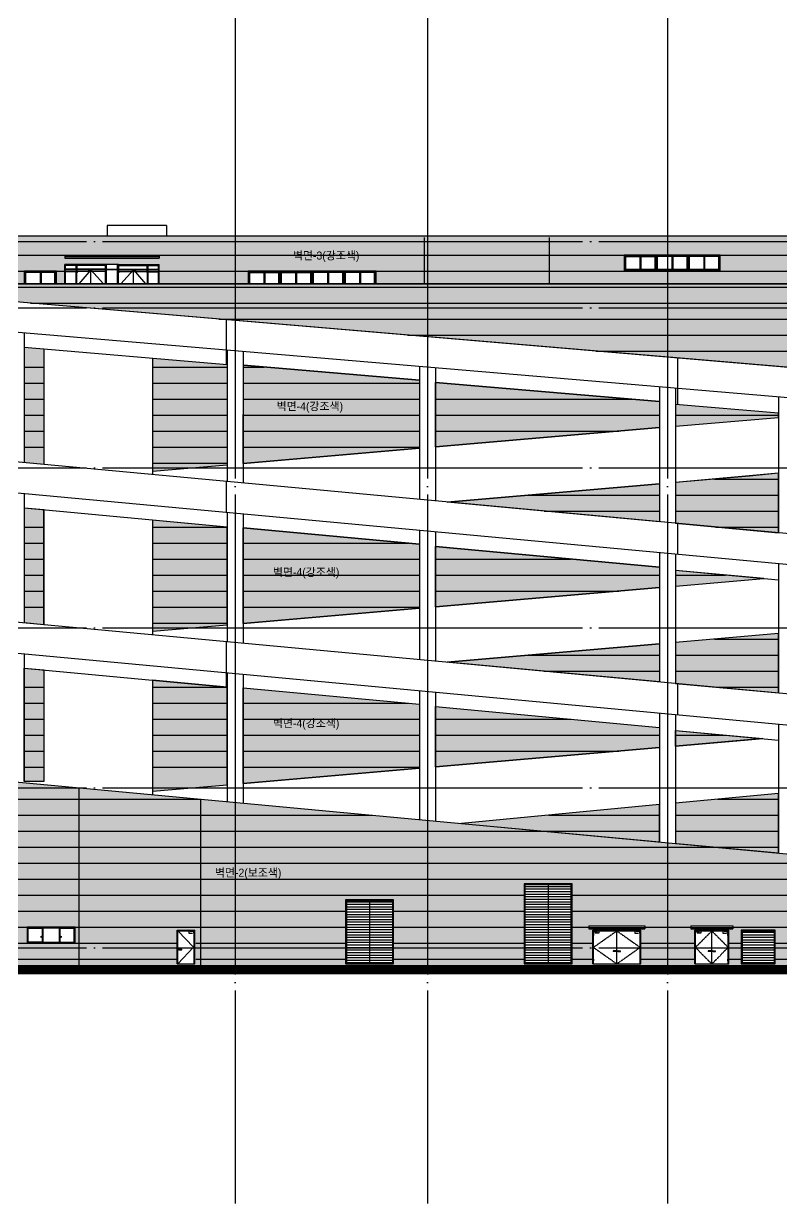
# Model space of a CAD drawing. Header units: millimetres. Extents: x 9068264 to 10076264, y 1307765 to 1705499.
# Drawn here: x 9311443 to 9358782, y 1510552 to 1584282 of the extents above; entities that cross this region are included whole.
import ezdxf
from ezdxf.enums import TextEntityAlignment as Align
from ezdxf.xclip import XClip

# ---------------------------------------------------------------- set-up
doc = ezdxf.new("R2010")
doc.units = ezdxf.units.MM
doc.header["$LTSCALE"] = 1000
for name, pattern in [('03 단지-0902$0$HIDDEN', [0.375, 0.25, -0.125]), ('CEN', [6.2, 6, -0.1, 0, -0.1]), ('HID', [0.345, 0.225, -0.12]), ('HIDDEN2', [0.1875, 0.125, -0.0625]), ('x-평면도$0$CEN', [6.2, 6, -0.1, 0, -0.1])]:
    doc.linetypes.add(name, pattern=pattern)
doc.layers.get('DEFPOINTS').update_dxf_attribs({"color": 151})
for name, color, linetype in [('-안전지대', 25, 'Continuous'), ('A-FIN-5', 8, 'Continuous'), ('A-WAL-DRYWALL', 7, 'Continuous'), ('CEN', 1, 'CEN'), ('CON', 2, 'Continuous'), ('DOOR', 4, 'Continuous'), ('ELE-11', 7, 'Continuous'), ('ELE-2', 4, 'Continuous'), ('WAL', 3, 'Continuous'), ('WALL', 4, 'Continuous'), ('WIN', 4, 'Continuous'), ('WIN 6', 4, 'Continuous'), ('x-평면도$0$A-중심선', 10, 'x-평면도$0$CEN'), ('도로체인', 6, 'Continuous')]:
    doc.layers.add(name, color=color, linetype=linetype)
for name, color, linetype, true_color in [('벽면2 (보조색)', 7, 'Continuous', 0x888787), ('벽면3 (강조색)', 7, 'Continuous', 0x8b8871), ('벽면4 (강조색)', 7, 'Continuous', 0x575757)]:
    doc.layers.add(name, color=color, linetype=linetype, true_color=true_color)
doc.styles.add('돋움', font='')
doc.styles.get('돋움').set_extended_font_data('Dotum')

# ---------------------------------------------------------------- blocks, each defined once
blk = doc.blocks.new('AW-1')
at = {"ltscale": 0.1}
blk.add_wipeout([(0, 1000), (0, 0), (8000, 0), (8000, 1000)], dxfattribs=at).dxf.layer = 'DOOR'
at = {"layer": 'DOOR', "ltscale": 0.1}
for p, q in [((0, 1000), (0, 0)), ((8000, 1000), (0, 1000)), ((40, 960), (7960, 960)), ((40, 40), (40, 960)), ((7960, 960), (7960, 40)), ((8000, 0), (8000, 1000)), ((7960, 40), (40, 40)), ((0, 0), (8000, 0))]:
    blk.add_line(p, q, dxfattribs=at)
at = {"layer": 'DOOR', "color": 9, "ltscale": 0.1}
for p, q in [((100, 900), (980, 900)), ((100, 100), (100, 900)), ((980, 960), (980, 40)), ((1040, 900), (1920, 900)), ((1040, 900), (1040, 100)), ((1920, 100), (1920, 900)), ((1980, 40), (1980, 960)), ((2020, 40), (2020, 960)), ((2080, 900), (2970, 900)), ((2080, 100), (2080, 900)), ((2970, 960), (2970, 40)), ((3030, 900), (3920, 900)), ((3030, 900), (3030, 100)), ((3920, 100), (3920, 900)), ((3980, 40), (3980, 960)), ((4020, 40), (4020, 960)), ((4080, 100), (4080, 900)), ((4970, 900), (4080, 900)), ((4970, 900), (4970, 100)), ((5030, 960), (5030, 40)), ((5920, 900), (5030, 900)), ((5920, 100), (5920, 900)), ((5980, 40), (5980, 960)), ((6020, 40), (6020, 960)), ((6080, 100), (6080, 900)), ((6960, 900), (6080, 900)), ((6960, 900), (6960, 100)), ((7020, 960), (7020, 40)), ((7900, 900), (7020, 900)), ((7900, 100), (7900, 900)), ((980, 100), (100, 100)), ((1920, 100), (1040, 100)), ((2970, 100), (2080, 100)), ((3920, 100), (3030, 100)), ((4080, 100), (4970, 100)), ((5030, 100), (5920, 100)), ((6080, 100), (6960, 100)), ((7020, 100), (7900, 100))]:
    blk.add_line(p, q, dxfattribs=at)
blk = doc.blocks.new('FSD-1')
blk.add_wipeout([(1100, 0), (0, 0), (0, 2100), (1100, 2100)]).dxf.layer = 'DOOR'
at = {"layer": 'CEN'}
for p, q in [((40, 2060), (1010, 1050)), ((1010, 1050), (40, 0))]:
    blk.add_line(p, q, dxfattribs=at)
at = {"layer": 'DOOR', "color": 4}
for p, q in [((0, 2100), (1100, 2100)), ((0, 0), (0, 2100)), ((40, 2060), (1060, 2060)), ((40, 0), (40, 2060)), ((1050, 1880), (1060, 1880)), ((1050, 1780), (1050, 1880)), ((1050, 1780), (1060, 1780)), ((1060, 0), (1060, 2060)), ((1100, 0), (1100, 2100)), ((60, 900), (140, 900)), ((100, 860), (100, 940)), ((126, 915), (276, 915)), ((126, 885), (276, 885)), ((0, 0), (1100, 0)), ((1050, 300), (1060, 300)), ((1050, 200), (1050, 300)), ((1050, 200), (1060, 200))]:
    blk.add_line(p, q, dxfattribs=at)
at = {"layer": 'DOOR', "color": 4, "linetype": 'HID'}
blk.add_lwpolyline([(728, 2023), (728, 1924, 0.414214), (729, 1923), (1028, 1923, 0.414214), (1028, 1924), (1028, 2023, 0.414214), (1028, 2023), (729, 2023, 0.414214)], format="xyb", close=True, dxfattribs=at)
at = {"layer": 'DOOR', "color": 4}
blk.add_circle((100, 900), 30, dxfattribs=at)
for start, end in [(150, 210), (330, 30)]:
    blk.add_arc((250, 900), 30, start, end, dxfattribs=at)

msp = doc.modelspace()

# ---------------------------------------------------------------- hatches: boundary and pattern name
at = {"layer": 'WALL'}
h = msp.add_hatch(dxfattribs=at)
h.set_pattern_fill('LINE', color=252, scale=50)
h.set_pattern_definition([(0, (10577079.83, -1265861.82), (0, 158.75), [])])
h.paths.add_polyline_path([(9342757.9, 1525567.6), (9345657.9, 1525567.6), (9345657.9, 1530467.6), (9342757.9, 1530467.6)])
h = msp.add_hatch(dxfattribs=at)
h.set_pattern_fill('LINE', color=252, scale=50)
h.set_pattern_definition([(0, (10565926.98, -1265861.82), (0, 158.75), [])])
h.paths.add_polyline_path([(9331605, 1525567.6), (9334505, 1525567.6), (9334505, 1529517.6), (9331605, 1529517.6)])
h = msp.add_hatch(dxfattribs=at)
h.set_pattern_fill('LINE', color=252, scale=50)
h.set_pattern_definition([(0, (10590643.24, -1265861.82), (0, 158.75), [])])
h.paths.add_polyline_path([(9356321.3, 1525567.6), (9358342.6, 1525567.6), (9358342.6, 1527567.6), (9356321.3, 1527567.6)])
at = {"layer": '벽면2 (보조색)'}
h = msp.add_hatch(color=256, dxfattribs=at)
h.paths.add_polyline_path([(9360432, 1527617.6), (9362432, 1527617.6), (9362432, 1525517.6), (9360432, 1525517.6)], flags=16)
h.paths.add_polyline_path([(9362909.3, 1528417.6), (9364465, 1528417.6), (9366020.7, 1528417.6), (9366020.7, 1525517.6), (9364465, 1525517.6), (9362909.3, 1525517.6)], flags=16)
h.paths.add_polyline_path([(9356271.3, 1527617.6), (9358392.6, 1527617.6), (9358392.6, 1525517.6), (9356271.3, 1525517.6)], flags=16)
h.paths.add_polyline_path([(9355745.8, 1527904), (9355745.8, 1527704), (9353124.4, 1527704), (9353124.4, 1527904)], flags=16)
h.paths.add_polyline_path([(9355495.8, 1525517.6), (9353374.4, 1525517.6), (9353374.4, 1527617.6), (9355495.8, 1527617.6)], flags=16)
h.paths.add_polyline_path([(9350006.7, 1525517.6), (9347006.7, 1525517.6), (9347006.7, 1527617.6), (9350006.7, 1527617.6)], flags=16)
h.paths.add_polyline_path([(9346756.7, 1527704), (9350256.7, 1527704), (9350256.7, 1527904), (9346756.7, 1527904)], flags=16)
h.paths.add_polyline_path([(9342707.9, 1530517.6), (9345707.9, 1530517.6), (9345707.9, 1525517.6), (9342707.9, 1525517.6)], flags=16)
h.paths.add_polyline_path([(9331555, 1529517.6), (9334555, 1529517.6), (9334555, 1525517.6), (9331555, 1525517.6)], flags=16)
h.paths.add_polyline_path([(9311666.9, 1526817.6), (9314667.1, 1526817.6), (9314667.1, 1527817.6), (9311666.9, 1527817.6)], flags=16)
h.paths.add_polyline_path([(9294591.9, 1536917.6), (9294591.9, 1533287.6), (9310241.9, 1533287.6), (9310241.9, 1525417.6), (9367466.8, 1525417.6), (9367466.8, 1531625.9), (9310620.9, 1536917.6)])
at = {"layer": '벽면3 (강조색)', "true_color": 0xa09583}
h = msp.add_hatch(color=252, dxfattribs=at)
h.dxf.hatch_style = 1
h.paths.add_polyline_path([(9370191.9, 1571017.6), (9267841.9, 1571017.6), (9267841.9, 1568017.6), (9272466.9, 1568017.6), (9272466.9, 1568817.6), (9278466.9, 1568817.6), (9278466.9, 1568017.6), (9281666.6, 1568017.6), (9281666.6, 1568817.5), (9285666.6, 1568817.5), (9285666.6, 1568017.6), (9288916.8, 1568017.6), (9288916.8, 1568817.6), (9292916.8, 1568817.5), (9292916.8, 1568017.6), (9296467, 1568017.6), (9296467, 1568817.6), (9300467, 1568817.6), (9300467, 1568017.6), (9304466.4, 1568017.6), (9304466.4, 1568817.6), (9308466.4, 1568817.6), (9308466.4, 1568017.6), (9309116.9, 1568017.6), (9309116.9, 1568917.6), (9310116.9, 1568917.6), (9310116.9, 1568017.6), (9311491.9, 1568017.6), (9311491.9, 1568817.6), (9313491.9, 1568817.6), (9313491.9, 1568017.6), (9314016.9, 1568017.6), (9314016.9, 1569217.6), (9319916.9, 1569217.6), (9319916.9, 1568017.6), (9325069.9, 1568017.6), (9333069.9, 1568017.6), (9350062.1, 1568017.6), (9356062.1, 1568017.6), (9362066.9, 1568017.6), (9362066.9, 1568817.6), (9364866.9, 1568817.6), (9364866.9, 1568017.6), (9370191.9, 1568017.6)])
h.paths.add_polyline_path([(9354966.9, 1568817.6), (9348966.9, 1568817.6), (9348966.9, 1569817.6), (9354966.9, 1569817.6)], flags=16)
at = {"layer": '벽면4 (강조색)'}
h = msp.add_hatch(color=250, dxfattribs=at)
h.dxf.hatch_style = 1
h.paths.add_polyline_path([(9294591.9, 1568017.6), (9294591.9, 1566917.6), (9310701.5, 1566917.6), (9367466.8, 1562094.4), (9367466.8, 1559183.9), (9367168.4, 1559209.3), (9367168.4, 1551653.7), (9367466.8, 1551625.9), (9367466.8, 1548683.2), (9367168.8, 1548711), (9367168.8, 1541653.7), (9367466.8, 1541625.9), (9367466.8, 1538683.2), (9367168.8, 1538711), (9367168.8, 1531653.7), (9367466.8, 1531625.9), (9367466.8, 1525417.6), (9381091.9, 1525417.6), (9381091.9, 1568017.6)])
h = msp.add_hatch(color=250, dxfattribs=at)
h.dxf.hatch_style = 1
h.paths.add_polyline_path([(9311468.8, 1564042.3), (9312696.9, 1563937.9), (9312696.9, 1556732.4), (9311468.8, 1556846.9)])
h = msp.add_hatch(color=250, dxfattribs=at)
h.dxf.hatch_style = 1
h.paths.add_polyline_path([(9319496.9, 1556313.6), (9324168.8, 1556715.2), (9324168.8, 1562963.2), (9319496.9, 1563360.1)])
h = msp.add_hatch(color=250, dxfattribs=at)
h.dxf.hatch_style = 1
h.paths.add_polyline_path([(9325173.1, 1562928), (9336173.1, 1561993.4), (9336168.9, 1557746.7), (9325168.8, 1556801.2)])
h = msp.add_hatch(color=250, dxfattribs=at)
h.dxf.hatch_style = 1
h.paths.add_polyline_path([(9337164.6, 1561859), (9351168.8, 1560669.1), (9351168.8, 1559036), (9337168.9, 1557832.6)])
h = msp.add_hatch(color=250, dxfattribs=at)
h.dxf.hatch_style = 1
h.paths.add_polyline_path([(9352168.8, 1560483.8), (9352168.8, 1559121.9), (9358608.2, 1559675.4), (9358608.2, 1559936.6)])
h = msp.add_hatch(color=250, dxfattribs=at)
h.dxf.hatch_style = 1
h.paths.add_polyline_path([(9358608.2, 1556178.7), (9352168.8, 1555609), (9352168.8, 1553052.2), (9358608.2, 1552451.9)])
h = msp.add_hatch(color=250, dxfattribs=at)
h.dxf.hatch_style = 1
h.paths.add_polyline_path([(9337900.1, 1554382.6), (9351168.8, 1555523), (9351168.8, 1553145.5)])
h = msp.add_hatch(color=250, dxfattribs=at)
h.dxf.hatch_style = 1
h.paths.add_polyline_path([(9312696.9, 1553890.1), (9311468.8, 1554004.6), (9311468.8, 1546846.9), (9312696.9, 1546732.4)])
h = msp.add_hatch(color=250, dxfattribs=at)
h.dxf.hatch_style = 1
h.paths.add_polyline_path([(9324168.8, 1552820.5), (9319496.9, 1553256.1), (9319496.9, 1546313.5), (9324168.8, 1546715.1)])
h = msp.add_hatch(color=250, dxfattribs=at)
h.dxf.hatch_style = 1
h.paths.add_polyline_path([(9325168.8, 1552777.5), (9336168.9, 1551751.9), (9336168.9, 1547746.5), (9325168.8, 1546801)])
h = msp.add_hatch(color=250, dxfattribs=at)
h.dxf.hatch_style = 1
h.paths.add_polyline_path([(9337168.9, 1551608.5), (9351168.8, 1550303.2), (9351168.8, 1549035.8), (9337168.9, 1547832.5)])
h = msp.add_hatch(color=250, dxfattribs=at)
h.dxf.hatch_style = 1
h.paths.add_polyline_path([(9352168.8, 1550109.5), (9352168.8, 1549121.7), (9357681.3, 1549595.6)])
h = msp.add_hatch(color=250, dxfattribs=at)
h.dxf.hatch_style = 1
h.paths.add_polyline_path([(9358608.2, 1546162.3), (9352168.8, 1545608.8), (9352168.8, 1543052.2), (9358608.2, 1542451.9)])
h = msp.add_hatch(color=250, dxfattribs=at)
h.dxf.hatch_style = 1
h.paths.add_polyline_path([(9351168.8, 1545522.9), (9351168.8, 1543145.5), (9337901, 1544382.5)])
h = msp.add_hatch(color=250, dxfattribs=at)
h.dxf.hatch_style = 1
h.paths.add_polyline_path([(9311468.8, 1544004.6), (9312696.9, 1543890.1), (9312696.9, 1536917.6), (9311468.8, 1536917.6)])
h = msp.add_hatch(color=250, dxfattribs=at)
h.dxf.hatch_style = 1
h.paths.add_polyline_path([(9324168.8, 1542820.5), (9319496.9, 1543256.1), (9319496.9, 1536313.5), (9324168.8, 1536715.1)])
h = msp.add_hatch(color=250, dxfattribs=at)
h.dxf.hatch_style = 1
h.paths.add_polyline_path([(9325168.8, 1542777.5), (9336168.9, 1541751.9), (9336168.9, 1537746.5), (9325168.8, 1536801)])
h = msp.add_hatch(color=250, dxfattribs=at)
h.dxf.hatch_style = 1
h.paths.add_polyline_path([(9337168.9, 1541608.5), (9351168.8, 1540303.2), (9351168.8, 1539036), (9337168.9, 1537832.6)])
h = msp.add_hatch(color=250, dxfattribs=at)
h.dxf.hatch_style = 1
h.paths.add_polyline_path([(9352168.8, 1540109.5), (9357623.1, 1539601), (9352168.8, 1539121.9)])
h = msp.add_hatch(color=250, dxfattribs=at)
h.dxf.hatch_style = 1
h.paths.add_polyline_path([(9360022.4, 1532320), (9366168.4, 1531747), (9366168.4, 1536913.4), (9364478.1, 1536735.5), (9360022.4, 1536312.9)])
h.paths.add_polyline_path([(9338793.3, 1534299.3), (9351168.8, 1533145.5), (9351168.8, 1535473.1)])
h.paths.add_polyline_path([(9352168.8, 1533052.2), (9352250.2, 1533044.6), (9358608.2, 1532451.9), (9358608.2, 1536178.7), (9352168.8, 1535567.9)])

# ---------------------------------------------------------------- linework, layer by layer
at = {"layer": '-안전지대', "linetype": 'HIDDEN2', "ltscale": 0.02}
for p, q in [((9348506.7, 1527577.6), (9347046.7, 1526547.6)), ((9348506.7, 1527577.6), (9349966.7, 1526547.6)), ((9354435.1, 1527577.6), (9353414.4, 1526547.6)), ((9354435.1, 1527577.6), (9355455.8, 1526547.6)), ((9347046.7, 1526547.6), (9348506.7, 1525517.6)), ((9349966.7, 1526547.6), (9348506.7, 1525517.6)), ((9353414.4, 1526547.6), (9354435.1, 1525517.6)), ((9355455.8, 1526547.6), (9354435.1, 1525517.6))]:
    msp.add_line(p, q, dxfattribs=at)
for points in [[(9325173.1, 1562928), (9336173.1, 1561993.4), (9336168.9, 1557746.7), (9325168.8, 1556801.2)], [(9337164.6, 1561859), (9351168.8, 1560669.1), (9351168.8, 1559036), (9337168.9, 1557832.6)], [(9352168.8, 1560483.8), (9352168.8, 1559121.9), (9358608.2, 1559675.4), (9358608.2, 1559936.6)], [(9324168.8, 1552820.5), (9319496.9, 1553256.1), (9319496.9, 1546313.5), (9324168.8, 1546715.1)], [(9325168.8, 1552777.5), (9336168.9, 1551751.9), (9336168.9, 1547746.5), (9325168.8, 1546801)], [(9337168.9, 1551608.5), (9351168.8, 1550303.2), (9351168.8, 1549035.8), (9337168.9, 1547832.5)], [(9358608.2, 1546162.3), (9352168.8, 1545608.8), (9352168.8, 1543052.2), (9358608.2, 1542451.9)], [(9351168.8, 1545522.9), (9351168.8, 1543145.5), (9337901, 1544382.5)], [(9311468.8, 1544004.6), (9312696.9, 1543890.1), (9312696.9, 1536917.6), (9311468.8, 1536917.6)], [(9324168.8, 1542820.5), (9319496.9, 1543256.1), (9319496.9, 1536313.5), (9324168.8, 1536715.1)], [(9325168.8, 1542777.5), (9336168.9, 1541751.9), (9336168.9, 1537746.5), (9325168.8, 1536801)], [(9352168.8, 1533052.2), (9352250.2, 1533044.6), (9358608.2, 1532451.9), (9358608.2, 1536178.7), (9352168.8, 1535567.9)], [(9338793.3, 1534299.3), (9351168.8, 1533145.5), (9351168.8, 1535473.1)]]:
    msp.add_lwpolyline(points, close=True)
for points in [[(9358608.2, 1556178.7), (9352168.8, 1555609), (9352168.8, 1553052.2), (9358608.2, 1552451.9), (9358608.2, 1556178.7)], [(9337900.1, 1554382.6), (9351168.8, 1555523), (9351168.8, 1553145.5), (9337900.1, 1554382.6)], [(9312696.9, 1553890.1), (9311468.8, 1554004.6), (9311468.8, 1546846.9), (9312696.9, 1546732.4), (9312696.9, 1553890.1)], [(9352168.8, 1550109.5), (9352168.8, 1549121.7), (9357681.3, 1549595.6), (9352168.8, 1550109.5)], [(9337168.9, 1541608.5), (9351168.8, 1540303.2), (9351168.8, 1539036), (9337168.9, 1537832.6), (9337168.9, 1541608.5)], [(9352168.8, 1540109.5), (9357623.1, 1539601), (9352168.8, 1539121.9), (9352168.8, 1540109.5)]]:
    msp.add_lwpolyline(points)
at = {"layer": 'A-FIN-5', "color": 8}
for p, q in [((9294591.9, 1569817.6), (9370191.9, 1569817.6)), ((9310116.9, 1568817.6), (9314016.9, 1568817.6)), ((9319916.9, 1568817.6), (9370191.9, 1568817.6)), ((9294591.9, 1567817.5), (9381091.9, 1567817.5)), ((9311878.4, 1566817.5), (9381091.9, 1566817.5)), ((9323647.8, 1565817.5), (9381091.9, 1565817.5)), ((9335417.1, 1564817.5), (9381091.9, 1564817.5)), ((9347186.5, 1563817.5), (9381091.9, 1563817.5)), ((9311468.8, 1562817.6), (9312697, 1562817.6)), ((9319497, 1562817.6), (9324168.8, 1562817.6)), ((9325168.8, 1562817.6), (9326473.5, 1562817.6)), ((9311468.8, 1561817.6), (9312697, 1561817.6)), ((9319497, 1561817.6), (9324168.8, 1561817.6)), ((9325168.8, 1561817.6), (9336168.9, 1561817.6)), ((9311468.8, 1560817.6), (9312697, 1560817.6)), ((9319497, 1560817.6), (9324168.8, 1560817.6)), ((9325168.8, 1560817.6), (9336168.9, 1560817.6)), ((9337168.9, 1560817.6), (9349421.6, 1560817.6)), ((9311468.8, 1559817.6), (9312697, 1559817.6)), ((9319497, 1559817.6), (9324168.8, 1559817.6)), ((9325168.8, 1559817.6), (9336168.9, 1559817.6)), ((9337168.9, 1559817.6), (9351168.8, 1559817.6)), ((9352168.8, 1559817.6), (9358608.2, 1559817.6)), ((9311468.8, 1558817.6), (9312697, 1558817.6)), ((9319497, 1558817.6), (9324168.8, 1558817.6)), ((9325168.8, 1558817.6), (9336168.9, 1558817.6)), ((9337168.9, 1558817.6), (9348627.9, 1558817.6)), ((9311468.8, 1557817.6), (9312697, 1557817.6)), ((9319497, 1557817.6), (9324168.8, 1557817.6)), ((9325168.8, 1557817.6), (9336168.9, 1557817.6)), ((9319497, 1556817.6), (9324168.8, 1556817.6)), ((9354595.1, 1555817.6), (9358608.2, 1555817.6)), ((9342960.9, 1554817.6), (9351168.8, 1554817.6)), ((9352168.8, 1554817.6), (9358608.2, 1554817.6)), ((9343960.2, 1553817.6), (9351168.8, 1553817.6)), ((9352168.8, 1553817.6), (9358608.2, 1553817.6)), ((9311468.8, 1552817.6), (9312697, 1552817.6)), ((9319497, 1552817.6), (9324168.8, 1552817.6)), ((9354685.8, 1552817.6), (9358608.2, 1552817.6)), ((9311468.8, 1551817.6), (9312697, 1551817.6)), ((9319497, 1551817.6), (9324168.8, 1551817.6)), ((9325168.8, 1551817.6), (9335464.9, 1551817.6)), ((9311468.8, 1550817.6), (9312697, 1550817.6)), ((9319497, 1550817.6), (9324168.8, 1550817.6)), ((9325168.8, 1550817.6), (9336168.9, 1550817.6)), ((9336066.9, 1550817.6), (9336168.9, 1550817.6)), ((9337168.9, 1550817.6), (9345651.9, 1550817.6)), ((9311468.8, 1549817.6), (9312697, 1549817.6)), ((9319497, 1549817.6), (9324168.8, 1549817.6)), ((9325168.8, 1549817.6), (9336168.9, 1549817.6)), ((9336066.9, 1549817.6), (9336168.9, 1549817.6)), ((9337168.9, 1549817.6), (9351168.8, 1549817.6)), ((9352168.8, 1549817.6), (9355300.3, 1549817.6)), ((9311468.8, 1548817.6), (9312697, 1548817.6)), ((9319497, 1548817.6), (9324168.8, 1548817.6)), ((9325168.8, 1548817.6), (9336168.9, 1548817.6)), ((9336066.9, 1548817.6), (9336168.9, 1548817.6)), ((9337168.9, 1548817.6), (9348629.7, 1548817.6)), ((9311468.8, 1547817.6), (9312697, 1547817.6)), ((9319497, 1547817.6), (9324168.8, 1547817.6)), ((9325168.8, 1547817.6), (9336168.9, 1547817.6)), ((9336066.9, 1547817.6), (9336168.9, 1547817.6)), ((9319497, 1546817.6), (9324168.8, 1546817.6)), ((9354597, 1545817.6), (9358608.2, 1545817.6)), ((9342962.7, 1544817.6), (9351168.8, 1544817.6)), ((9352168.8, 1544817.6), (9358608.2, 1544817.6)), ((9343960.2, 1543817.6), (9351168.8, 1543817.6)), ((9352168.8, 1543817.6), (9358608.2, 1543817.6)), ((9311468.8, 1542817.6), (9312697, 1542817.6)), ((9319497, 1542817.6), (9324168.8, 1542817.6)), ((9354685.8, 1542817.6), (9358608.2, 1542817.6)), ((9311468.8, 1541817.6), (9312697, 1541817.6)), ((9319497, 1541817.6), (9324168.8, 1541817.6)), ((9325168.8, 1541817.6), (9335464.9, 1541817.6)), ((9311468.8, 1540817.6), (9312697, 1540817.6)), ((9319497, 1540817.6), (9324168.8, 1540817.6)), ((9325168.8, 1540817.6), (9336168.9, 1540817.6)), ((9337168.9, 1540817.6), (9345651.9, 1540817.6)), ((9311468.8, 1539817.6), (9312697, 1539817.6)), ((9319497, 1539817.6), (9324168.8, 1539817.6)), ((9325168.8, 1539817.6), (9336168.9, 1539817.6)), ((9337168.9, 1539817.6), (9351168.8, 1539817.6)), ((9352168.8, 1539817.6), (9355300.3, 1539817.6)), ((9311468.8, 1538817.6), (9312697, 1538817.6)), ((9319497, 1538817.6), (9324168.8, 1538817.6)), ((9325168.8, 1538817.6), (9336168.9, 1538817.6)), ((9337168.9, 1538817.6), (9348627.9, 1538817.6)), ((9311468.8, 1537817.6), (9312697, 1537817.6)), ((9319497, 1537817.6), (9324168.8, 1537817.6)), ((9325168.8, 1537817.6), (9336168.9, 1537817.6)), ((9294591.9, 1535817.6), (9322508.9, 1535817.6)), ((9354800.4, 1535817.6), (9358608.2, 1535817.6)), ((9294591.9, 1534817.6), (9333234.6, 1534817.6)), ((9344257.4, 1534817.6), (9351168.8, 1534817.6)), ((9352168.8, 1534817.6), (9358608.2, 1534817.6)), ((9294591.9, 1533817.6), (9343960.2, 1533817.6)), ((9343960.2, 1533817.6), (9351168.8, 1533817.6)), ((9352168.8, 1533817.6), (9358608.2, 1533817.6)), ((9310241.9, 1532817.6), (9354685.8, 1532817.6)), ((9354685.8, 1532817.6), (9358608.2, 1532817.6)), ((9310241.9, 1531817.6), (9365411.5, 1531817.6)), ((9310241.9, 1530817.6), (9367466.8, 1530817.6)), ((9310241.9, 1529817.6), (9342707.9, 1529817.6)), ((9345707.9, 1529817.6), (9381091.9, 1529817.6)), ((9310241.9, 1528817.6), (9331555, 1528817.6)), ((9334555, 1528817.6), (9342707.9, 1528817.6)), ((9345707.9, 1528817.6), (9381091.9, 1528817.6)), ((9310241.9, 1527817.6), (9331555, 1527817.6)), ((9334555, 1527817.6), (9342707.9, 1527817.6)), ((9345707.9, 1527817.6), (9346756.7, 1527817.6)), ((9350256.7, 1527817.6), (9353124.4, 1527817.6)), ((9355745.8, 1527817.6), (9362909.3, 1527817.6)), ((9310241.9, 1526817.6), (9321041.9, 1526817.6)), ((9322192.2, 1526817.6), (9331555, 1526817.6)), ((9334555, 1526817.6), (9342707.9, 1526817.6)), ((9345707.9, 1526817.6), (9347006.7, 1526817.6)), ((9350006.7, 1526817.6), (9353374.4, 1526817.6)), ((9355495.8, 1526817.6), (9356271.3, 1526817.6)), ((9358392.6, 1526817.6), (9360432, 1526817.6)), ((9310241.9, 1525817.6), (9321041.9, 1525817.6)), ((9322192.2, 1525817.6), (9331555, 1525817.6)), ((9334555, 1525817.6), (9342707.9, 1525817.6)), ((9345707.9, 1525817.6), (9347006.7, 1525817.6)), ((9350006.7, 1525817.6), (9353374.4, 1525817.6)), ((9355495.8, 1525817.6), (9356271.3, 1525817.6)), ((9358392.6, 1525817.6), (9360432, 1525817.6))]:
    msp.add_line(p, q, dxfattribs=at)
at = {"layer": 'A-WAL-DRYWALL'}
for p, q in [((9316666.9, 1571667.6), (9316666.9, 1571017.6)), ((9320366.9, 1571667.6), (9316666.9, 1571667.6)), ((9320366.9, 1571667.6), (9320366.9, 1571017.6)), ((9267841.9, 1571017.6), (9370191.9, 1571017.6)), ((9352168.8, 1559121.9), (9358608.2, 1559675.4)), ((9337168.9, 1557832.6), (9351168.8, 1559036)), ((9325168.8, 1556801.2), (9336168.9, 1557746.7)), ((9319496.9, 1556313.6), (9324168.8, 1556715.2)), ((9356782.9, 1556005.6), (9352168.8, 1555609)), ((9358608.2, 1556178.7), (9356782.9, 1556005.6)), ((9351168.8, 1555523), (9337900.1, 1554382.6)), ((9352168.8, 1549121.7), (9357681.3, 1549595.6)), ((9337168.9, 1547832.5), (9351168.8, 1549035.8)), ((9325168.8, 1546801), (9336168.9, 1547746.5)), ((9319496.9, 1546313.5), (9324168.8, 1546715.1)), ((9358608.2, 1546162.3), (9352168.8, 1545608.8)), ((9351168.8, 1545522.9), (9337901, 1544382.5)), ((9352168.8, 1539121.9), (9356467.7, 1539491.4)), ((9356467.7, 1539491.4), (9357623.1, 1539601)), ((9337168.9, 1537832.6), (9351168.8, 1539036)), ((9325168.8, 1536801), (9336168.9, 1537746.5))]:
    msp.add_line(p, q, dxfattribs=at)
at = {"layer": 'CEN'}
msp.add_line((9348966.9, 1568817.6), (9354966.9, 1568817.6), dxfattribs=at)
at = {"layer": 'CON'}
for p, q in [((9367466.8, 1562094.4), (9310701.5, 1566917.6)), ((9324089.9, 1565780), (9324089.9, 1562969.9)), ((9367466.8, 1560187.6), (9310620.9, 1565017.6)), ((9324168.8, 1562963.2), (9311468.8, 1564042.3)), ((9352291.1, 1563383.8), (9352291.1, 1560473.4)), ((9336173.1, 1561993.4), (9325173.1, 1562928)), ((9351168.8, 1560669.1), (9337164.6, 1561859)), ((9358608.2, 1559936.6), (9352168.8, 1560483.8)), ((9367466.8, 1551625.9), (9310710.7, 1556917.6)), ((9367466.8, 1549687.6), (9310620.9, 1554987.6)), ((9324089.9, 1555670.1), (9324089.9, 1553731.8)), ((9324168.8, 1552820.5), (9311468.8, 1554004.6)), ((9336168.9, 1551751.9), (9325168.8, 1552777.5)), ((9352291.1, 1553040.8), (9352291.1, 1551102.5)), ((9351168.8, 1550303.2), (9337168.9, 1551608.5)), ((9358608.2, 1549509.1), (9352168.8, 1550109.5)), ((9310710.7, 1546917.6), (9367466.8, 1541625.9)), ((9324089.9, 1545670.1), (9324089.9, 1542827.9)), ((9310620.9, 1544987.6), (9367466.8, 1539687.6)), ((9311468.8, 1544004.6), (9324168.8, 1542820.5)), ((9325168.8, 1542777.5), (9336168.9, 1541751.9)), ((9352291.1, 1543040.8), (9352291.1, 1541102.5)), ((9337168.9, 1541608.5), (9351168.8, 1540303.2)), ((9352168.8, 1540109.5), (9358608.2, 1539509.1)), ((9310710.7, 1536917.6), (9367466.8, 1531625.9)), ((9314891.9, 1536527.7), (9314891.9, 1525417.6)), ((9322491.9, 1535819.1), (9322491.9, 1525417.6))]:
    msp.add_line(p, q, dxfattribs=at)
for points in [[(9199260.9, 1542867.3), (9201696, 1543217.6), (9202417.7, 1542542.8), (9203728.3, 1541317.6), (9205087.5, 1540317.6), (9208021.3, 1537692.5), (9212255.8, 1535977.6), (9222894.3, 1535977.6), (9222894.3, 1535417.6), (9225076.9, 1535417.6), (9225076.9, 1530417.6), (9227576.9, 1530417.6), (9227576.9, 1525417.6), (9388239.8, 1525417.6), (9388249.6, 1535947.6), (9388672.3, 1535947.6), (9398173.3, 1529707.6), (9412482.1, 1524897.6), (9462894.1, 1524897.6)], [(9199268, 1542817.8), (9201679.4, 1543164.6), (9202383.6, 1542506.3), (9203696.3, 1541279), (9205055.9, 1540278.7), (9207994.5, 1537649.5), (9212246, 1535927.6), (9222844.3, 1535927.6), (9222844.3, 1535367.6), (9225026.9, 1535367.6), (9225026.9, 1530367.6), (9227526.9, 1530367.6), (9227526.9, 1525367.6), (9388289.7, 1525367.6), (9388299.5, 1535897.6), (9388657.3, 1535897.6), (9398151.2, 1529662.2), (9412473.9, 1524847.6), (9462894.1, 1524847.6)], [(9199275.1, 1542768.3), (9201662.8, 1543111.7), (9202349.4, 1542469.8), (9203664.3, 1541240.5), (9205024.4, 1540239.8), (9207967.7, 1537606.4), (9212236.3, 1535877.6), (9222794.3, 1535877.6), (9222794.3, 1535317.6), (9224976.9, 1535317.6), (9224976.9, 1530317.6), (9227476.9, 1530317.6), (9227476.9, 1525317.6), (9388339.7, 1525317.6), (9388349.5, 1535847.6), (9388642.4, 1535847.6), (9398129.2, 1529616.9), (9412465.8, 1524797.6), (9462894.1, 1524797.6)], [(9199282.3, 1542718.8), (9201646.2, 1543058.8), (9202315.3, 1542433.3), (9203632.3, 1541202), (9204992.8, 1540201), (9207940.8, 1537563.3), (9212226.6, 1535827.6), (9222744.3, 1535827.6), (9222744.3, 1535267.6), (9224926.9, 1535267.6), (9224926.9, 1530267.6), (9227426.9, 1530267.6), (9227426.9, 1525267.6), (9388389.7, 1525267.6), (9388399.4, 1535797.6), (9388627.4, 1535797.6), (9398107.1, 1529571.5), (9412457.6, 1524747.6), (9462894.1, 1524747.6)], [(9199289.4, 1542669.3), (9201629.5, 1543005.9), (9202281.1, 1542396.7), (9203600.3, 1541163.4), (9204961.3, 1540162.1), (9207914, 1537520.3), (9212216.8, 1535777.6), (9222694.3, 1535777.6), (9222694.3, 1535217.6), (9224876.9, 1535217.6), (9224876.9, 1530217.6), (9227376.9, 1530217.6), (9227376.9, 1525217.6), (9388439.6, 1525217.6), (9388449.4, 1535747.6), (9388612.5, 1535747.6), (9398085.1, 1529526.2), (9412449.4, 1524697.6), (9462894.1, 1524697.6)], [(9199296.5, 1542619.9), (9201612.9, 1542953), (9202247, 1542360.2), (9203568.3, 1541124.9), (9204929.7, 1540123.3), (9207887.1, 1537477.2), (9212207.1, 1535727.6), (9222644.3, 1535727.6), (9222644.3, 1535167.6), (9224826.9, 1535167.6), (9224826.9, 1530167.6), (9227326.9, 1530167.6), (9227326.9, 1525167.6), (9388489.6, 1525167.6), (9388499.4, 1535697.6), (9388597.5, 1535697.6), (9398063, 1529480.9), (9412441.2, 1524647.6), (9462894.1, 1524647.6)], [(9199303.6, 1542570.4), (9201596.3, 1542900.1), (9202212.8, 1542323.7), (9203536.3, 1541086.4), (9204898.2, 1540084.4), (9207860.3, 1537434.1), (9212197.3, 1535677.6), (9222594.3, 1535677.6), (9222594.3, 1535117.6), (9224776.9, 1535117.6), (9224776.9, 1530117.6), (9227276.9, 1530117.6), (9227276.9, 1525117.6), (9388539.5, 1525117.6), (9388549.3, 1535647.6), (9388582.6, 1535647.6), (9398041, 1529435.5), (9412433, 1524597.6), (9462894.1, 1524597.6)], [(9199310.7, 1542520.9), (9201579.7, 1542847.2), (9202178.7, 1542287.2), (9203504.3, 1541047.8), (9204866.6, 1540045.6), (9207833.4, 1537391), (9212187.6, 1535627.6), (9222544.3, 1535627.6), (9222544.3, 1535067.6), (9224726.9, 1535067.6), (9224726.9, 1530067.6), (9227226.9, 1530067.6), (9227226.9, 1525067.6), (9388589.5, 1525067.6), (9388599.2, 1535576.8), (9398018.9, 1529390.2), (9412424.9, 1524547.6), (9462894.1, 1524547.6)], [(9199317.9, 1542471.4), (9201563, 1542794.3), (9202144.6, 1542250.6), (9203472.3, 1541009.3), (9204835, 1540006.7), (9207806.6, 1537348), (9212177.9, 1535577.6), (9222494.3, 1535577.6), (9222494.3, 1535017.6), (9224676.9, 1535017.6), (9224676.9, 1530017.6), (9227176.9, 1530017.6), (9227176.9, 1525017.6), (9388639.4, 1525017.6), (9388649.2, 1535484.2), (9397996.9, 1529344.9), (9412416.7, 1524497.6), (9462894.1, 1524497.6)], [(9199325, 1542421.9), (9201546.4, 1542741.4), (9202110.4, 1542214.1), (9203440.3, 1540970.8), (9204803.5, 1539967.8), (9207779.7, 1537304.9), (9212168.1, 1535527.6), (9222444.3, 1535527.6), (9222444.3, 1534967.6), (9224626.9, 1534967.6), (9224626.9, 1529967.6), (9227126.9, 1529967.6), (9227126.9, 1524967.6), (9388689.4, 1524967.6), (9388699.1, 1535391.6), (9397974.8, 1529299.5), (9412408.5, 1524447.6), (9462894.1, 1524447.6)], [(9199332.1, 1542372.4), (9201529.8, 1542688.5), (9202076.3, 1542177.6), (9203408.3, 1540932.2), (9204771.9, 1539929), (9207752.9, 1537261.8), (9212158.4, 1535477.6), (9222394.3, 1535477.6), (9222394.3, 1534917.6), (9224576.9, 1534917.6), (9224576.9, 1529917.6), (9227076.9, 1529917.6), (9227076.9, 1524917.6), (9388739.3, 1524917.6), (9388749, 1535299), (9397952.8, 1529254.2), (9412400.3, 1524397.6), (9462894.1, 1524397.6)]]:
    msp.add_lwpolyline(points, dxfattribs=at)
at = {"layer": 'DOOR', "ltscale": 0.1}
for p, q in [((9348966.9, 1569817.6), (9348966.9, 1568817.6)), ((9354966.9, 1569817.6), (9348966.9, 1569817.6)), ((9349006.9, 1569777.6), (9354926.9, 1569777.6)), ((9349006.9, 1568857.6), (9349006.9, 1569777.6)), ((9354926.9, 1569777.6), (9354926.9, 1568857.6)), ((9354966.9, 1568817.6), (9354966.9, 1569817.6)), ((9317366.9, 1569217.6), (9314016.9, 1569217.6)), ((9314016.9, 1568017.6), (9314016.9, 1569217.6)), ((9314046.9, 1568017.6), (9314046.9, 1569217.6)), ((9314736.9, 1569187.6), (9314046.9, 1569187.6)), ((9314061.9, 1568932.6), (9314061.9, 1569172.6)), ((9314721.9, 1569172.6), (9314061.9, 1569172.6)), ((9314721.9, 1568932.6), (9314721.9, 1569172.6)), ((9314736.9, 1568017.6), (9314736.9, 1569217.6)), ((9314766.9, 1568017.6), (9314766.9, 1569217.6)), ((9316566.9, 1569187.6), (9314766.9, 1569187.6)), ((9316551.9, 1569172.6), (9314781.9, 1569172.6)), ((9314781.9, 1568932.6), (9314781.9, 1569172.6)), ((9316551.9, 1568932.6), (9316551.9, 1569172.6)), ((9316566.9, 1568017.6), (9316566.9, 1569217.6)), ((9316616.9, 1568017.6), (9316616.9, 1569217.6)), ((9317316.9, 1568017.6), (9317316.9, 1569217.6)), ((9317366.9, 1569217.6), (9319916.9, 1569217.6)), ((9317366.9, 1568017.6), (9317366.9, 1569217.6)), ((9317366.9, 1569187.6), (9319186.8, 1569187.6)), ((9317381.9, 1569172.6), (9319171.8, 1569172.6)), ((9317381.9, 1568932.6), (9317381.9, 1569172.6)), ((9319171.8, 1568932.6), (9319171.8, 1569172.6)), ((9319186.8, 1568017.6), (9319186.8, 1569217.6)), ((9319216.8, 1568017.6), (9319216.8, 1569217.6)), ((9319216.8, 1569187.6), (9319886.9, 1569187.6)), ((9319231.8, 1568932.6), (9319231.8, 1569172.6)), ((9319231.8, 1569172.6), (9319871.9, 1569172.6)), ((9319871.9, 1568932.6), (9319871.9, 1569172.6)), ((9319886.9, 1568017.6), (9319886.9, 1569217.6)), ((9319916.9, 1568017.6), (9319916.9, 1569217.6)), ((9313491.9, 1568817.6), (9311491.9, 1568817.6)), ((9311491.9, 1568017.6), (9311491.9, 1568817.6)), ((9311531.9, 1568777.6), (9313451.9, 1568777.6)), ((9311531.9, 1568017.6), (9311531.9, 1568777.6)), ((9313451.9, 1568777.6), (9313451.9, 1568017.6)), ((9313491.9, 1568017.6), (9313491.9, 1568817.6)), ((9314736.9, 1568917.6), (9314046.9, 1568917.6)), ((9314736.9, 1568887.6), (9314046.9, 1568887.6)), ((9314736.9, 1568787.6), (9314046.9, 1568787.6)), ((9314721.9, 1568932.6), (9314061.9, 1568932.6)), ((9314721.9, 1568772.6), (9314061.9, 1568772.6)), ((9314061.9, 1568017.6), (9314061.9, 1568772.6)), ((9314721.9, 1568017.6), (9314721.9, 1568772.6)), ((9316566.9, 1568917.6), (9314766.9, 1568917.6)), ((9316566.9, 1568887.6), (9314766.9, 1568887.6)), ((9316566.9, 1568787.6), (9314766.9, 1568787.6)), ((9316551.9, 1568932.6), (9314781.9, 1568932.6)), ((9314781.9, 1568764.7), (9314781.9, 1568922.5)), ((9315636.9, 1568887.6), (9314894.9, 1568017.6)), ((9315636.9, 1568017.6), (9315636.9, 1568887.6)), ((9315636.9, 1568887.6), (9316430.1, 1568017.6)), ((9316551.9, 1568764.7), (9316551.9, 1568922.5)), ((9317316.9, 1568917.6), (9316616.9, 1568917.6)), ((9317316.9, 1568887.6), (9316616.9, 1568887.6)), ((9317366.9, 1568917.6), (9319186.8, 1568917.6)), ((9317366.9, 1568887.6), (9319186.8, 1568887.6)), ((9317366.9, 1568787.6), (9319186.8, 1568787.6)), ((9317381.9, 1568932.6), (9319171.8, 1568932.6)), ((9317381.9, 1568764.7), (9317381.9, 1568922.5)), ((9318316.8, 1568887.6), (9317506.6, 1568017.6)), ((9318316.8, 1568017.6), (9318316.8, 1568887.6)), ((9318316.8, 1568887.6), (9319058.9, 1568017.6)), ((9319171.8, 1568764.7), (9319171.8, 1568922.5)), ((9319216.8, 1568917.6), (9319886.9, 1568917.6)), ((9319216.8, 1568887.6), (9319886.9, 1568887.6)), ((9319216.8, 1568787.6), (9319886.9, 1568787.6)), ((9319231.8, 1568932.6), (9319871.9, 1568932.6)), ((9319231.8, 1568772.6), (9319871.9, 1568772.6)), ((9319231.8, 1568017.6), (9319231.8, 1568772.6)), ((9319871.9, 1568017.6), (9319871.9, 1568772.6)), ((9354966.9, 1568817.6), (9348966.9, 1568817.6)), ((9354926.9, 1568857.6), (9349006.9, 1568857.6))]:
    msp.add_line(p, q, dxfattribs=at)
at = {"layer": 'DOOR', "color": 9, "ltscale": 0.1}
for p, q in [((9349066.9, 1569717.6), (9349936.9, 1569717.6)), ((9349066.9, 1568917.6), (9349066.9, 1569717.6)), ((9349936.9, 1569777.6), (9349936.9, 1568857.6)), ((9349996.9, 1569717.6), (9350886.9, 1569717.6)), ((9349996.9, 1569717.6), (9349996.9, 1568917.6)), ((9350886.9, 1568917.6), (9350886.9, 1569717.6)), ((9350946.9, 1568857.6), (9350946.9, 1569777.6)), ((9350986.9, 1568857.6), (9350986.9, 1569777.6)), ((9351046.9, 1568917.6), (9351046.9, 1569717.6)), ((9351936.9, 1569717.6), (9351046.9, 1569717.6)), ((9351936.9, 1569717.6), (9351936.9, 1568917.6)), ((9351996.9, 1569777.6), (9351996.9, 1568857.6)), ((9352886.9, 1569717.6), (9351996.9, 1569717.6)), ((9352886.9, 1568917.6), (9352886.9, 1569717.6)), ((9352946.9, 1568857.6), (9352946.9, 1569777.6)), ((9352986.9, 1568857.6), (9352986.9, 1569777.6)), ((9353046.9, 1568917.6), (9353046.9, 1569717.6)), ((9353926.9, 1569717.6), (9353046.9, 1569717.6)), ((9353926.9, 1569717.6), (9353926.9, 1568917.6)), ((9353986.9, 1569777.6), (9353986.9, 1568857.6)), ((9354866.9, 1569717.6), (9353986.9, 1569717.6)), ((9354866.9, 1568917.6), (9354866.9, 1569717.6)), ((9312471.9, 1568717.6), (9311591.9, 1568717.6)), ((9311591.9, 1568017.6), (9311591.9, 1568717.6)), ((9312471.9, 1568717.6), (9312471.9, 1568017.6)), ((9312531.9, 1568777.6), (9312531.9, 1568017.6)), ((9313391.9, 1568717.6), (9312531.9, 1568717.6)), ((9313391.9, 1568017.6), (9313391.9, 1568717.6)), ((9349936.9, 1568917.6), (9349066.9, 1568917.6)), ((9350886.9, 1568917.6), (9349996.9, 1568917.6)), ((9351936.9, 1568917.6), (9351046.9, 1568917.6)), ((9352886.9, 1568917.6), (9351996.9, 1568917.6)), ((9353926.9, 1568917.6), (9353046.9, 1568917.6)), ((9354866.9, 1568917.6), (9353986.9, 1568917.6))]:
    msp.add_line(p, q, dxfattribs=at)
at = {"layer": 'DOOR', "color": 4}
for p, q in [((9347006.7, 1525517.6), (9347006.7, 1527617.6)), ((9347006.7, 1527617.6), (9350006.7, 1527617.6)), ((9347046.7, 1525517.6), (9347046.7, 1527577.6)), ((9347046.7, 1527577.6), (9349966.7, 1527577.6)), ((9347056.7, 1527397.6), (9347046.7, 1527397.6)), ((9347056.7, 1527297.6), (9347046.7, 1527297.6)), ((9347056.7, 1527297.6), (9347056.7, 1527397.6)), ((9348506.7, 1525517.6), (9348506.7, 1527577.6)), ((9349956.7, 1527397.6), (9349966.7, 1527397.6)), ((9349956.7, 1527297.6), (9349956.7, 1527397.6)), ((9349956.7, 1527297.6), (9349966.7, 1527297.6)), ((9349966.7, 1525517.6), (9349966.7, 1527577.6)), ((9350006.7, 1525517.6), (9350006.7, 1527617.6)), ((9353374.4, 1525517.6), (9353374.4, 1527617.6)), ((9353374.4, 1527617.6), (9355495.8, 1527617.6)), ((9353414.4, 1525517.6), (9353414.4, 1527577.6)), ((9353414.4, 1527577.6), (9355455.8, 1527577.6)), ((9353424.4, 1527397.6), (9353414.4, 1527397.6)), ((9353424.4, 1527297.6), (9353414.4, 1527297.6)), ((9353424.4, 1527297.6), (9353424.4, 1527397.6)), ((9354435.1, 1525517.6), (9354435.1, 1527577.6)), ((9355445.8, 1527397.6), (9355455.8, 1527397.6)), ((9355445.8, 1527297.6), (9355445.8, 1527397.6)), ((9355445.8, 1527297.6), (9355455.8, 1527297.6)), ((9355455.8, 1525517.6), (9355455.8, 1527577.6)), ((9355495.8, 1525517.6), (9355495.8, 1527617.6)), ((9348430.7, 1526332.6), (9348280.7, 1526332.6)), ((9348430.7, 1526302.6), (9348280.7, 1526302.6)), ((9348416.7, 1526317.6), (9348496.7, 1526317.6)), ((9348456.7, 1526277.6), (9348456.7, 1526357.6)), ((9348516.7, 1526317.6), (9348596.7, 1526317.6)), ((9348556.7, 1526277.6), (9348556.7, 1526357.6)), ((9348582.7, 1526332.6), (9348732.7, 1526332.6)), ((9348582.7, 1526302.6), (9348732.7, 1526302.6)), ((9354359.1, 1526332.6), (9354209.1, 1526332.6)), ((9354359.1, 1526302.6), (9354209.1, 1526302.6)), ((9354345.1, 1526317.6), (9354425.1, 1526317.6)), ((9354385.1, 1526277.6), (9354385.1, 1526357.6)), ((9354445.1, 1526317.6), (9354525.1, 1526317.6)), ((9354485.1, 1526277.6), (9354485.1, 1526357.6)), ((9354511.1, 1526332.6), (9354661.1, 1526332.6)), ((9354511.1, 1526302.6), (9354661.1, 1526302.6)), ((9347006.7, 1525517.6), (9350006.7, 1525517.6)), ((9347056.7, 1525817.6), (9347046.7, 1525817.6)), ((9347056.7, 1525717.6), (9347046.7, 1525717.6)), ((9347056.7, 1525717.6), (9347056.7, 1525817.6)), ((9349956.7, 1525817.6), (9349966.7, 1525817.6)), ((9349956.7, 1525717.6), (9349956.7, 1525817.6)), ((9349956.7, 1525717.6), (9349966.7, 1525717.6)), ((9353374.4, 1525517.6), (9355495.8, 1525517.6)), ((9353424.4, 1525817.6), (9353414.4, 1525817.6)), ((9353424.4, 1525717.6), (9353414.4, 1525717.6)), ((9353424.4, 1525717.6), (9353424.4, 1525817.6)), ((9355445.8, 1525817.6), (9355455.8, 1525817.6)), ((9355445.8, 1525717.6), (9355445.8, 1525817.6)), ((9355445.8, 1525717.6), (9355455.8, 1525717.6))]:
    msp.add_line(p, q, dxfattribs=at)
at = {"layer": 'DOOR', "color": 4, "linetype": 'HID'}
for p, q in [((9347078.2, 1527441.2), (9347078.2, 1527540.2)), ((9347078.7, 1527540.7), (9347377.7, 1527540.7)), ((9347377.7, 1527440.7), (9347078.7, 1527440.7)), ((9347378.2, 1527540.2), (9347378.2, 1527441.2)), ((9349635.2, 1527540.2), (9349635.2, 1527441.2)), ((9349934.7, 1527540.7), (9349635.7, 1527540.7)), ((9349635.7, 1527440.7), (9349934.7, 1527440.7)), ((9349935.2, 1527441.2), (9349935.2, 1527540.2)), ((9353446, 1527441.2), (9353446, 1527540.2)), ((9353446.5, 1527540.7), (9353745.5, 1527540.7)), ((9353745.5, 1527440.7), (9353446.5, 1527440.7)), ((9353746, 1527540.2), (9353746, 1527441.2)), ((9355124.2, 1527540.2), (9355124.2, 1527441.2)), ((9355423.7, 1527540.7), (9355124.7, 1527540.7)), ((9355124.7, 1527440.7), (9355423.7, 1527440.7)), ((9355424.2, 1527441.2), (9355424.2, 1527540.2))]:
    msp.add_line(p, q, dxfattribs=at)
at = {"layer": 'DOOR', "ltscale": 0.1}
for centre in [(9315536.9, 1568837.6), (9318416.8, 1568837.6)]:
    msp.add_circle(centre, 15, dxfattribs=at)
at = {"layer": 'DOOR', "color": 4}
for centre in [(9348456.7, 1526317.6), (9348556.7, 1526317.6), (9354385.1, 1526317.6), (9354485.1, 1526317.6)]:
    msp.add_circle(centre, 30, dxfattribs=at)
at = {"layer": 'DOOR', "color": 4, "linetype": 'HID'}
for centre, start, end in [((9347078.7, 1527540.2), 90, 180), ((9347078.7, 1527441.2), 180, 270), ((9347377.7, 1527540.2), 0, 90), ((9347377.7, 1527441.2), 270, 0), ((9349635.7, 1527540.2), 90, 180), ((9349635.7, 1527441.2), 180, 270), ((9349934.7, 1527540.2), 0, 90), ((9349934.7, 1527441.2), 270, 0), ((9353446.5, 1527540.2), 90, 180), ((9353446.5, 1527441.2), 180, 270), ((9353745.5, 1527540.2), 0, 90), ((9353745.5, 1527441.2), 270, 0), ((9355124.7, 1527540.2), 90, 180), ((9355124.7, 1527441.2), 180, 270), ((9355423.7, 1527540.2), 0, 90), ((9355423.7, 1527441.2), 270, 0)]:
    msp.add_arc(centre, 0.5, start, end, dxfattribs=at)
at = {"layer": 'DOOR', "color": 4}
for centre, start, end in [((9348306.7, 1526317.6), 150, 210), ((9348306.7, 1526317.6), 330, 30), ((9348706.7, 1526317.6), 150, 210), ((9348706.7, 1526317.6), 330, 30), ((9354235.1, 1526317.6), 150, 210), ((9354235.1, 1526317.6), 330, 30), ((9354635.1, 1526317.6), 150, 210), ((9354635.1, 1526317.6), 330, 30)]:
    msp.add_arc(centre, 30, start, end, dxfattribs=at)
at = {"layer": 'DOOR', "ltscale": 0.1}
for p in [(9314781.8, 1568931.2), (9314782.1, 1568756.1), (9316551.7, 1568756.1), (9316552, 1568931.2), (9317381.7, 1568931.2), (9317382, 1568756.1), (9319171.7, 1568756.1), (9319172, 1568931.2)]:
    msp.add_point(p, dxfattribs=at)
at = {"layer": 'ELE-11'}
for p, q in [((9314016.9, 1569817.6), (9314016.9, 1569617.6)), ((9314016.9, 1569817.6), (9319916.9, 1569817.6)), ((9314016.9, 1569717.6), (9319916.9, 1569717.6)), ((9319916.9, 1569817.6), (9319916.9, 1569617.6)), ((9314016.9, 1569617.6), (9319916.9, 1569617.6)), ((9346756.7, 1527904), (9346756.7, 1527704)), ((9346756.7, 1527904), (9350256.7, 1527904)), ((9346756.7, 1527804), (9350256.7, 1527804)), ((9346756.7, 1527704), (9350256.7, 1527704)), ((9350256.7, 1527904), (9350256.7, 1527704)), ((9353124.4, 1527904), (9353124.4, 1527704)), ((9353124.4, 1527904), (9355745.8, 1527904)), ((9353124.4, 1527804), (9355745.8, 1527804)), ((9353124.4, 1527704), (9355745.8, 1527704)), ((9355745.8, 1527904), (9355745.8, 1527704))]:
    msp.add_line(p, q, dxfattribs=at)
at = {"layer": 'ELE-2'}
for p, q in [((9336466.9, 1570917.6), (9336466.9, 1568017.6)), ((9344266.9, 1570917.6), (9344266.9, 1568017.6))]:
    msp.add_line(p, q, dxfattribs=at)
at = {"layer": 'WAL'}
for p, q in [((9312696.9, 1563937.9), (9312696.9, 1556732.4)), ((9319496.9, 1563360.1), (9319496.9, 1556098.4)), ((9312696.9, 1553890.1), (9312696.9, 1546732.4)), ((9319496.9, 1553256.1), (9319496.9, 1546098.4)), ((9312696.9, 1543890.1), (9312696.9, 1536917.6)), ((9319496.9, 1543256.1), (9319496.9, 1536098.4))]:
    msp.add_line(p, q, dxfattribs=at)
at = {"layer": 'WALL'}
for p, q in [((9345707.9, 1530517.6), (9342707.9, 1530517.6)), ((9342707.9, 1530517.6), (9342707.9, 1525517.6)), ((9345657.9, 1530467.6), (9342757.9, 1530467.6)), ((9342757.9, 1530467.6), (9342757.9, 1525567.6)), ((9344207.9, 1530467.6), (9344207.9, 1525567.6)), ((9345657.9, 1525567.6), (9345657.9, 1530467.6)), ((9345707.9, 1525517.6), (9345707.9, 1530517.6)), ((9334555, 1529517.6), (9331555, 1529517.6)), ((9331555, 1529517.6), (9331555, 1525517.6)), ((9334505, 1529467.6), (9331605, 1529467.6)), ((9331605, 1529467.6), (9331605, 1525567.6)), ((9333055, 1529467.6), (9333055, 1525567.6)), ((9334505, 1525567.6), (9334505, 1529467.6)), ((9334555, 1525517.6), (9334555, 1529517.6)), ((9358392.6, 1527617.6), (9356271.3, 1527617.6)), ((9356271.3, 1527617.6), (9356271.3, 1525517.6)), ((9358342.6, 1527567.6), (9356321.3, 1527567.6)), ((9356321.3, 1527567.6), (9356321.3, 1525567.6)), ((9358342.6, 1525567.6), (9358342.6, 1527567.6)), ((9358392.6, 1525517.6), (9358392.6, 1527617.6)), ((9331555, 1525517.6), (9334555, 1525517.6)), ((9331605, 1525567.6), (9334505, 1525567.6)), ((9342707.9, 1525517.6), (9345707.9, 1525517.6)), ((9342757.9, 1525567.6), (9345657.9, 1525567.6)), ((9356271.3, 1525517.6), (9358392.6, 1525517.6)), ((9356321.3, 1525567.6), (9358342.6, 1525567.6))]:
    msp.add_line(p, q, dxfattribs=at)
at = {"layer": 'WIN'}
for p, q in [((9311468.8, 1564945.5), (9311468.8, 1556846.9)), ((9324168.8, 1563866.4), (9324168.8, 1555662.8)), ((9325168.8, 1563781.5), (9325168.8, 1555569.6)), ((9336168.9, 1562846.8), (9336168.9, 1554544)), ((9337168.9, 1562761.9), (9337168.9, 1554450.7)), ((9351168.8, 1561572.3), (9351168.8, 1553145.5)), ((9352168.8, 1561487.4), (9352168.8, 1553052.2)), ((9358608.2, 1560940.2), (9358608.2, 1552451.9)), ((9311468.8, 1554908.5), (9311468.8, 1546846.9)), ((9324168.8, 1553724.4), (9324168.8, 1545662.8)), ((9325168.8, 1553631.2), (9325168.8, 1545569.6)), ((9336168.9, 1552605.6), (9336168.9, 1544544)), ((9337168.9, 1552512.4), (9337168.9, 1544450.7)), ((9351168.8, 1551207.1), (9351168.8, 1543145.5)), ((9352168.8, 1551113.9), (9352168.8, 1543052.2)), ((9358608.2, 1550513.5), (9358608.2, 1542451.9)), ((9311468.8, 1544908.5), (9311468.8, 1536917.6)), ((9324168.8, 1543724.4), (9324168.8, 1535662.8)), ((9325168.8, 1543631.2), (9325168.8, 1535569.6)), ((9336168.9, 1542605.6), (9336168.9, 1534544)), ((9337168.9, 1542512.4), (9337168.9, 1534450.7)), ((9351168.8, 1541207.1), (9351168.8, 1533145.5)), ((9352168.8, 1541113.9), (9352168.8, 1533052.2)), ((9358608.2, 1540513.5), (9358608.2, 1532451.9))]:
    msp.add_line(p, q, dxfattribs=at)
at = {"layer": 'WIN 6'}
for p, q in [((9314667.1, 1527817.6), (9311666.9, 1527817.6)), ((9311666.9, 1527817.6), (9311666.9, 1526817.6)), ((9312613.6, 1527787.6), (9311696.9, 1527787.6)), ((9311696.9, 1527787.6), (9311696.9, 1526847.6)), ((9311726.9, 1526877.6), (9311726.9, 1527757.6)), ((9311726.9, 1527757.6), (9312613.6, 1527757.6)), ((9312613.6, 1526847.6), (9312613.6, 1527787.6)), ((9313690.4, 1527787.6), (9312643.6, 1527787.6)), ((9312643.6, 1527787.6), (9312643.6, 1526847.6)), ((9312658.6, 1526862.6), (9312658.6, 1527772.6)), ((9312658.6, 1527772.6), (9313675.4, 1527772.6)), ((9313675.4, 1527772.6), (9313675.4, 1526862.6)), ((9313690.4, 1526847.6), (9313690.4, 1527787.6)), ((9313720.4, 1526847.6), (9313720.4, 1527787.6)), ((9313720.4, 1527787.6), (9314637.1, 1527787.6)), ((9313720.4, 1527757.6), (9314607.1, 1527757.6)), ((9314607.1, 1526877.6), (9314607.1, 1527757.6)), ((9314637.1, 1527787.6), (9314637.1, 1526847.6)), ((9314667.1, 1526817.6), (9314667.1, 1527817.6)), ((9312548.6, 1527177.6), (9312548.6, 1527257.6)), ((9312548.6, 1527257.6), (9312598.6, 1527217.6)), ((9312598.6, 1527217.6), (9312548.6, 1527177.6)), ((9313735.4, 1527217.6), (9313785.4, 1527257.6)), ((9313785.4, 1527177.6), (9313735.4, 1527217.6)), ((9313785.4, 1527257.6), (9313785.4, 1527177.6)), ((9311666.9, 1526817.6), (9314667.1, 1526817.6)), ((9311696.9, 1526847.6), (9312613.6, 1526847.6)), ((9312613.6, 1526877.6), (9311726.9, 1526877.6)), ((9312643.6, 1526847.6), (9313690.4, 1526847.6)), ((9313675.4, 1526862.6), (9312658.6, 1526862.6)), ((9313720.4, 1526877.6), (9314607.1, 1526877.6)), ((9314637.1, 1526847.6), (9313720.4, 1526847.6))]:
    msp.add_line(p, q, dxfattribs=at)
at = {"layer": 'x-평면도$0$A-중심선', "ltscale": 5}
for p, q in [((9324666.9, 1585858), (9324666.9, 1510552.2)), ((9336666.9, 1585858), (9336666.9, 1510552.2)), ((9351666.9, 1585858), (9351666.9, 1510552.2)), ((9161366.7, 1571017.6), (9462194, 1571017.6)), ((9161366.7, 1570667.6), (9462194, 1570667.6)), ((9161366.7, 1566517.6), (9462194, 1566517.6)), ((9161366.7, 1556517.6), (9462194, 1556517.6)), ((9161366.7, 1546517.6), (9462194, 1546517.6)), ((9161366.7, 1536517.6), (9462194, 1536517.6))]:
    msp.add_line(p, q, dxfattribs=at)
at = {"layer": '도로체인', "linetype": '03 단지-0902$0$HIDDEN', "ltscale": 10}
msp.add_line((9186072.1, 1571017.6), (9462236.5, 1571017.6), dxfattribs=at)

# ---------------------------------------------------------------- texts
at = {"layer": 'DEFPOINTS', "style": '돋움'}
for s, p in [('벽면-3(강조색)', (9328264.5, 1569388.1)), ('벽면-4(강조색)', (9327245.6, 1559967.2)), ('벽면-4(강조색)', (9327015.2, 1549601.2)), ('벽면-4(강조색)', (9327015.2, 1540156.6)), ('벽면-2(보조색)', (9323391.6, 1530818.8))]:
    msp.add_text(s, height=500, rotation=360, dxfattribs=at).set_placement(p, align=Align.BOTTOM_LEFT)

# ---------------------------------------------------------------- next in the draw order: block references
at = {"ltscale": 0.1}
ref = msp.add_blockref('AW-1', (9325466.9, 1567817.6), dxfattribs=at)
XClip(ref).set_block_clipping_path([(-0.0285335649, 199.979863151), (7999.9714664314, 999.9800284519)])

# ---------------------------------------------------------------- next in the draw order: linework, layer by layer
msp.add_lwpolyline([(9294591.9, 1568017.6), (9381091.9, 1568017.6), (9381091.9, 1525417.6), (9367466.8, 1525417.6), (9367466.8, 1531625.9), (9367168.8, 1531653.7), (9367168.8, 1538711), (9367466.8, 1538683.2), (9367466.8, 1541625.9), (9367168.8, 1541653.7), (9367168.8, 1548711), (9367466.8, 1548683.2), (9367466.8, 1551625.9), (9367168.4, 1551653.7), (9367168.4, 1559209.3), (9367466.8, 1559183.9), (9367466.8, 1562094.4), (9310701.5, 1566917.6), (9294591.9, 1566917.6), (9294591.9, 1568017.6)])
at = {"layer": 'CON'}
msp.add_line((9381091.9, 1568017.6), (9294591.9, 1568017.6), dxfattribs=at)

# ---------------------------------------------------------------- next in the draw order: block references
at = {"layer": 'DOOR'}
msp.add_blockref('FSD-1', (9321041.9, 1525517.6), dxfattribs=at)

# ---------------------------------------------------------------- next in the draw order: linework, layer by layer
at = {"layer": 'x-평면도$0$A-중심선', "ltscale": 5}
msp.add_line((9161366.7, 1526517.6), (9462194, 1526517.6), dxfattribs=at)

doc.saveas('drawing.dxf')
